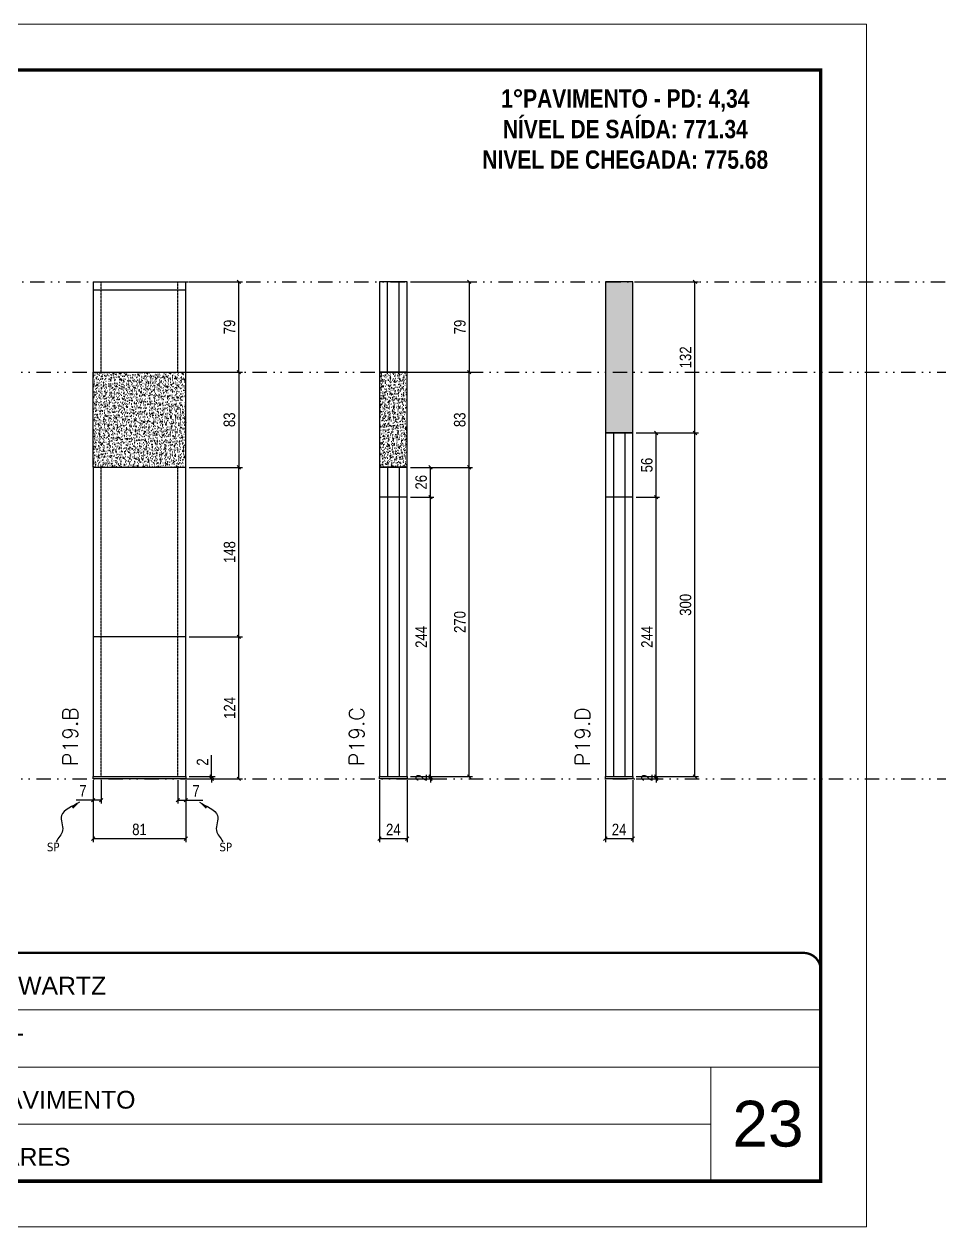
# Model space of a CAD drawing. Extents: x 13770 to 23315, y 867 to 16997.
# Drawn here: x 18319 to 19119, y 10056 to 11106 of the extents above; entities that cross this region are included whole.
import ezdxf

# ---------------------------------------------------------------- set-up
doc = ezdxf.new("R2010")
doc.units = 0
for name, pattern in [('CONTINUO', [0]), ('DASHED', [0.75, 0.5, -0.25]), ('DIVIDE2', [0.625, 0.25, -0.125, 0, -0.125, 0, -0.125]), ('HIDDEN', [0.375, 0.25, -0.125])]:
    doc.linetypes.add(name, pattern=pattern)
for name, color, linetype, lineweight in [('CARIMBO', 255, 'Continuous', 9), ('Folhas', 255, 'Continuous', 9), ('SARRAFO DE PRESSAO', 251, 'DASHED', 9), ('Texto Seção', 7, 'Continuous', 15)]:
    doc.layers.add(name, color=color, linetype=linetype, lineweight=lineweight)
for name, color, linetype in [('COTA', 241, 'Continuous'), ('NOMENCLATURA', 7, 'Continuous'), ('Nível', 160, 'Continuous'), ('Painéis', 200, 'Continuous'), ('SARR_2.2x7', 40, 'Continuous'), ('Sarrafo de Pressão', 42, 'HIDDEN'), ('texto', 7, 'Continuous')]:
    doc.layers.add(name, color=color, linetype=linetype)
doc.styles.add('ARIAL', font='arial.ttf')
doc.styles.add('COTA TECNICA', font='techl___.ttf', dxfattribs={"height": 10})
doc.styles.add('COTA TECNICA-50', font='techl___.ttf', dxfattribs={"height": 10})
doc.styles.add('REGUA-120', font='ROMANS.shx', dxfattribs={"height": 15})
doc.styles.add('ROMANC', font='techb___.ttf', dxfattribs={"height": 2.5})
doc.styles.get("Standard").update_dxf_attribs({"font": 'arial.ttf'})
doc.styles.add('Tecnologia', font='')
doc.styles.get('Tecnologia').set_extended_font_data('Forgotten Futurist')
doc.dimstyles.new('COTA PAINEL-50', dxfattribs={"dimtxt": 10, "dimasz": 3, "dimexe": 3, "dimexo": 3, "dimgap": 3, "dimtad": 1, "dimdec": 1, "dimzin": 12, "dimdsep": 46, "dimtxsty": 'COTA TECNICA-50', "dimblk1": 'OBLIQUE', "dimblk2": 'OBLIQUE', "dimsah": 1, "dimcen": 0.9, "dimclrd": 4, "dimclre": 4, "dimclrt": 240, "dimadec": 1, "dimazin": 3, "dimtfac": 1, "dimtdec": 1, "dimtmove": 0, "dimatfit": 3, "dimfxl": 1, "dimtolj": 1, "dimtzin": 12, "dimarcsym": 0})
doc.dimstyles.new('PAINEL', dxfattribs={"dimtxt": 10, "dimasz": 3, "dimexe": 3, "dimexo": 3, "dimgap": 3, "dimtad": 1, "dimdec": 1, "dimzin": 12, "dimdsep": 46, "dimtxsty": 'COTA TECNICA', "dimblk1": 'OBLIQUE', "dimblk2": 'OBLIQUE', "dimsah": 1, "dimcen": 0.9, "dimclrd": 4, "dimclre": 4, "dimclrt": 240, "dimadec": 1, "dimazin": 3, "dimtfac": 1, "dimtdec": 1, "dimtmove": 0, "dimatfit": 3, "dimfxl": 1, "dimtolj": 1, "dimtzin": 12, "dimarcsym": 0})
doc.dimstyles.get("Standard").update_dxf_attribs({"dimtxt": 0.18, "dimasz": 0.18, "dimexe": 0.18, "dimexo": 0.0625, "dimgap": 0.09, "dimtad": 0, "dimtih": 1, "dimtoh": 1, "dimdec": 4, "dimzin": 0, "dimdsep": 46, "dimtxsty": 'Standard', "dimcen": 0.09, "dimadec": 0, "dimazin": 0, "dimtfac": 1, "dimtdec": 4, "dimtofl": 0, "dimtmove": 0, "dimatfit": 3, "dimfxl": 1, "dimtolj": 1, "dimtzin": 0, "dimarcsym": 0})

# ---------------------------------------------------------------- blocks, each defined once
blk = doc.blocks.new('9999999999')
at = {"color": 30, "linetype": 'CONTINUO'}
for p, q in [((98564.6, 34230.2), (98564.6, 34429.4)), ((98564.6, 34379.6), (99584, 34379.6)), ((98564.6, 34329.8), (99488, 34329.8)), ((99584, 34329.8), (99488, 34329.8)), ((99488, 34329.8), (99488, 34230.2)), ((98564.6, 34280), (99488, 34280))]:
    blk.add_line(p, q, dxfattribs=at)
at = {"color": 30, "linetype": 'CONTINUO', "const_width": 2}
blk.add_lwpolyline([(99584, 34230.2), (99584, 34414.4, 0.414214), (99569, 34429.4), (98229, 34429.4, 0.414214), (98214, 34414.4), (98214, 34245.2, 0.414214), (98229, 34230.2), (99584, 34230.2)], format="xyb", dxfattribs=at)
at = {"layer": 'Folhas'}
blk.add_lwpolyline([(98139, 34190.2), (99624, 34190.2), (99624, 35240.2), (98139, 35240.2)], close=True, dxfattribs=at)
at = {"layer": 'Folhas', "color": 30, "const_width": 3}
blk.add_lwpolyline([(98214, 34230.2), (99584, 34230.2), (99584, 35200.2), (98214, 35200.2)], close=True, dxfattribs=at)
at = {"color": 7, "linetype": 'Continuous', "ltscale": 5, "style": 'ARIAL'}
for s, height, p in [('SCHWARTZ', 15.48, (98837.7, 34393.1)), ('GWT', 15.48, (98837.7, 34343.3)), ('1°PAVIMENTO', 15.483, (98837.7, 34293.5)), ('NOVA SISTEMAS CONSTRUTIVOS', 11.059, (98263.2, 34267.2)), ('PILARES', 15.48, (98837.7, 34243.7))]:
    blk.add_text(s, height=height, dxfattribs=at).set_placement(p)
at = {"layer": 'Folhas', "color": 7, "style": 'Tecnologia', "width": 1.5}
for s, p in [('CLIENTE:', (98573.7, 34397.2)), ('OBRA:', (98573.7, 34347.3)), ('PAVIMENTO:', (98573.7, 34297.5)), ('PROJETO:', (98573.7, 34247.7))]:
    blk.add_text(s, height=14, dxfattribs=at).set_placement(p)
blk = doc.blocks.new('_Oblique')
at = {"color": 0, "linetype": 'ByBlock', "lineweight": -2}
blk.add_line((-0.5, -0.5), (0.5, 0.5), dxfattribs=at)
blk = doc.blocks.new('*D586')
at = {"layer": 'COTA', "color": 4, "lineweight": -2, "transparency": 16777216}
for p, q in [((18379.3, 10445.7), (18379.3, 10391.6)), ((18460.3, 10445.7), (18460.3, 10391.6)), ((18379.3, 10394.6), (18460.3, 10394.6))]:
    blk.add_line(p, q, dxfattribs=at)
at = {"layer": 'Defpoints', "color": 0, "transparency": 16777216}
for p in [(18379.3, 10448.7), (18460.3, 10448.7), (18460.3, 10394.6)]:
    blk.add_point(p, dxfattribs=at)
at = {"layer": 'COTA', "color": 4, "lineweight": -2, "transparency": 16777216, "xscale": 3, "yscale": 3, "zscale": 3, "rotation": 180}
blk.add_blockref('_Oblique', (18379.3, 10394.6), dxfattribs=at)
at = {"layer": 'COTA', "color": 4, "lineweight": -2, "transparency": 16777216, "xscale": 3, "yscale": 3, "zscale": 3}
blk.add_blockref('_Oblique', (18460.3, 10394.6), dxfattribs=at)
at = {"layer": 'COTA', "color": 240, "transparency": 16777216, "insert": (18419.8, 10402.6), "char_height": 10, "attachment_point": 5, "style": 'COTA TECNICA'}
blk.add_mtext('\\A1;81', dxfattribs=at)
blk = doc.blocks.new('*D587')
at = {"layer": 'COTA', "color": 4, "lineweight": -2, "transparency": 16777216}
for p, q in [((18463.3, 10570.7), (18509.6, 10570.7)), ((18506.6, 10446.7), (18506.6, 10570.7)), ((18463.3, 10446.7), (18509.6, 10446.7))]:
    blk.add_line(p, q, dxfattribs=at)
at = {"layer": 'Defpoints', "color": 0, "transparency": 16777216}
for p in [(18460.3, 10570.7), (18506.6, 10570.7), (18460.3, 10446.7)]:
    blk.add_point(p, dxfattribs=at)
at = {"layer": 'COTA', "color": 4, "lineweight": -2, "transparency": 16777216, "xscale": 3, "yscale": 3, "zscale": 3}
for p, rotation in [((18506.6, 10570.7), 90), ((18506.6, 10446.7), 270)]:
    blk.add_blockref('_Oblique', p, dxfattribs=dict(at, rotation=rotation))
at = {"layer": 'COTA', "color": 240, "transparency": 16777216, "insert": (18498.5, 10508.7), "char_height": 10, "attachment_point": 5, "rotation": 90, "style": 'COTA TECNICA-50'}
blk.add_mtext('\\A1;124', dxfattribs=at)
blk = doc.blocks.new('*D588')
at = {"layer": 'COTA', "color": 4, "lineweight": -2, "transparency": 16777216}
for p, q in [((18482.8, 10448.7), (18482.8, 10467.5)), ((18463.3, 10448.7), (18485.8, 10448.7)), ((18482.8, 10446.7), (18482.8, 10448.7)), ((18463.3, 10446.7), (18485.8, 10446.7)), ((18482.8, 10446.7), (18482.8, 10443.7))]:
    blk.add_line(p, q, dxfattribs=at)
at = {"layer": 'Defpoints', "color": 0, "transparency": 16777216}
for p in [(18460.3, 10448.7), (18460.3, 10446.7), (18482.8, 10446.7)]:
    blk.add_point(p, dxfattribs=at)
at = {"layer": 'COTA', "color": 4, "lineweight": -2, "transparency": 16777216, "xscale": 3, "yscale": 3, "zscale": 3}
for p, rotation in [((18482.8, 10448.7), 270), ((18482.8, 10446.7), 90)]:
    blk.add_blockref('_Oblique', p, dxfattribs=dict(at, rotation=rotation))
at = {"layer": 'COTA', "color": 240, "transparency": 16777216, "insert": (18474.8, 10461.5), "char_height": 10, "attachment_point": 5, "rotation": 90, "style": 'COTA TECNICA-50'}
blk.add_mtext('\\A1;2', dxfattribs=at)
blk = doc.blocks.new('*D589')
at = {"layer": 'COTA', "color": 4, "lineweight": -2, "transparency": 16777216}
for p, q in [((18379.3, 10443.7), (18379.3, 10425.2)), ((18386.3, 10445.7), (18386.3, 10425.2)), ((18379.3, 10428.2), (18364.6, 10428.2)), ((18386.3, 10428.2), (18379.3, 10428.2))]:
    blk.add_line(p, q, dxfattribs=at)
at = {"layer": 'Defpoints', "color": 0, "transparency": 16777216}
for p in [(18386.3, 10448.7), (18379.3, 10446.7), (18379.3, 10428.2)]:
    blk.add_point(p, dxfattribs=at)
at = {"layer": 'COTA', "color": 4, "lineweight": -2, "transparency": 16777216, "xscale": 3, "yscale": 3, "zscale": 3, "rotation": 180}
blk.add_blockref('_Oblique', (18379.3, 10428.2), dxfattribs=at)
at = {"layer": 'COTA', "color": 4, "lineweight": -2, "transparency": 16777216, "xscale": 3, "yscale": 3, "zscale": 3}
blk.add_blockref('_Oblique', (18386.3, 10428.2), dxfattribs=at)
at = {"layer": 'COTA', "color": 240, "transparency": 16777216, "insert": (18370.4, 10436.3), "char_height": 10, "attachment_point": 5, "style": 'COTA TECNICA-50'}
blk.add_mtext('\\A1;7', dxfattribs=at)
blk = doc.blocks.new('*D590')
at = {"layer": 'COTA', "color": 4, "lineweight": -2, "transparency": 16777216}
for p, q in [((18453.3, 10445.7), (18453.3, 10425.2)), ((18460.3, 10443.7), (18460.3, 10425.2)), ((18453.3, 10428.2), (18460.3, 10428.2)), ((18460.3, 10428.2), (18475, 10428.2))]:
    blk.add_line(p, q, dxfattribs=at)
at = {"layer": 'Defpoints', "color": 0, "transparency": 16777216}
for p in [(18453.3, 10448.7), (18460.3, 10446.7), (18460.3, 10428.2)]:
    blk.add_point(p, dxfattribs=at)
at = {"layer": 'COTA', "color": 4, "lineweight": -2, "transparency": 16777216, "xscale": 3, "yscale": 3, "zscale": 3, "rotation": 180}
blk.add_blockref('_Oblique', (18453.3, 10428.2), dxfattribs=at)
at = {"layer": 'COTA', "color": 4, "lineweight": -2, "transparency": 16777216, "xscale": 3, "yscale": 3, "zscale": 3}
blk.add_blockref('_Oblique', (18460.3, 10428.2), dxfattribs=at)
at = {"layer": 'COTA', "color": 240, "transparency": 16777216, "insert": (18469.2, 10436.3), "char_height": 10, "attachment_point": 5, "style": 'COTA TECNICA-50'}
blk.add_mtext('\\A1;7', dxfattribs=at)
blk = doc.blocks.new('*D591')
at = {"layer": 'COTA', "color": 4, "lineweight": -2, "transparency": 16777216}
for p, q in [((18463.3, 10718.7), (18509.6, 10718.7)), ((18506.6, 10570.7), (18506.6, 10718.7)), ((18463.3, 10570.7), (18509.6, 10570.7))]:
    blk.add_line(p, q, dxfattribs=at)
at = {"layer": 'Defpoints', "color": 0, "transparency": 16777216}
for p in [(18460.3, 10718.7), (18506.6, 10718.7), (18460.3, 10570.7)]:
    blk.add_point(p, dxfattribs=at)
at = {"layer": 'COTA', "color": 4, "lineweight": -2, "transparency": 16777216, "xscale": 3, "yscale": 3, "zscale": 3}
for p, rotation in [((18506.6, 10718.7), 90), ((18506.6, 10570.7), 270)]:
    blk.add_blockref('_Oblique', p, dxfattribs=dict(at, rotation=rotation))
at = {"layer": 'COTA', "color": 240, "transparency": 16777216, "insert": (18498.5, 10644.7), "char_height": 10, "attachment_point": 5, "rotation": 90, "style": 'COTA TECNICA'}
blk.add_mtext('\\A1;148', dxfattribs=at)
blk = doc.blocks.new('*D592')
at = {"layer": 'COTA', "color": 4, "lineweight": -2, "transparency": 16777216}
for p, q in [((18463.3, 10801.7), (18509.6, 10801.7)), ((18506.6, 10801.7), (18506.6, 10718.7)), ((18463.3, 10718.7), (18509.6, 10718.7))]:
    blk.add_line(p, q, dxfattribs=at)
at = {"layer": 'Defpoints', "color": 0, "transparency": 16777216}
for p in [(18460.3, 10801.7), (18460.3, 10718.7), (18506.6, 10718.7)]:
    blk.add_point(p, dxfattribs=at)
at = {"layer": 'COTA', "color": 4, "lineweight": -2, "transparency": 16777216, "xscale": 3, "yscale": 3, "zscale": 3}
for p, rotation in [((18506.6, 10801.7), 90), ((18506.6, 10718.7), 270)]:
    blk.add_blockref('_Oblique', p, dxfattribs=dict(at, rotation=rotation))
at = {"layer": 'COTA', "color": 240, "transparency": 16777216, "insert": (18498.3, 10760.2), "char_height": 10, "attachment_point": 5, "rotation": 90, "style": 'COTA TECNICA'}
blk.add_mtext('\\A1;83', dxfattribs=at)
blk = doc.blocks.new('*D593')
at = {"layer": 'COTA', "color": 4, "lineweight": -2, "transparency": 16777216}
for p, q in [((18463.3, 10880.7), (18509.6, 10880.7)), ((18506.6, 10801.7), (18506.6, 10880.7)), ((18463.3, 10801.7), (18509.6, 10801.7))]:
    blk.add_line(p, q, dxfattribs=at)
at = {"layer": 'Defpoints', "color": 0, "transparency": 16777216}
for p in [(18460.3, 10880.7), (18506.6, 10880.7), (18460.3, 10801.7)]:
    blk.add_point(p, dxfattribs=at)
at = {"layer": 'COTA', "color": 4, "lineweight": -2, "transparency": 16777216, "xscale": 3, "yscale": 3, "zscale": 3}
for p, rotation in [((18506.6, 10880.7), 90), ((18506.6, 10801.7), 270)]:
    blk.add_blockref('_Oblique', p, dxfattribs=dict(at, rotation=rotation))
at = {"layer": 'COTA', "color": 240, "transparency": 16777216, "insert": (18498.4, 10841.2), "char_height": 10, "attachment_point": 5, "rotation": 90, "style": 'COTA TECNICA'}
blk.add_mtext('\\A1;79', dxfattribs=at)
blk = doc.blocks.new('*D594')
at = {"layer": 'COTA', "color": 4, "lineweight": -2, "transparency": 16777216}
for p, q in [((18629.4, 10445.7), (18629.4, 10391.6)), ((18653.4, 10445.7), (18653.4, 10391.6)), ((18629.4, 10394.6), (18653.4, 10394.6))]:
    blk.add_line(p, q, dxfattribs=at)
at = {"layer": 'Defpoints', "color": 0, "transparency": 16777216}
for p in [(18629.4, 10448.7), (18653.4, 10448.7), (18653.4, 10394.6)]:
    blk.add_point(p, dxfattribs=at)
at = {"layer": 'COTA', "color": 4, "lineweight": -2, "transparency": 16777216, "xscale": 3, "yscale": 3, "zscale": 3, "rotation": 180}
blk.add_blockref('_Oblique', (18629.4, 10394.6), dxfattribs=at)
at = {"layer": 'COTA', "color": 4, "lineweight": -2, "transparency": 16777216, "xscale": 3, "yscale": 3, "zscale": 3}
blk.add_blockref('_Oblique', (18653.4, 10394.6), dxfattribs=at)
at = {"layer": 'COTA', "color": 240, "transparency": 16777216, "insert": (18641.4, 10402.6), "char_height": 10, "attachment_point": 5, "style": 'COTA TECNICA'}
blk.add_mtext('\\A1;24', dxfattribs=at)
blk = doc.blocks.new('*D595')
at = {"layer": 'COTA', "color": 4, "lineweight": -2, "transparency": 16777216}
for p, q in [((18656.4, 10718.7), (18710.6, 10718.7)), ((18707.6, 10448.7), (18707.6, 10718.7)), ((18656.4, 10448.7), (18710.6, 10448.7))]:
    blk.add_line(p, q, dxfattribs=at)
at = {"layer": 'Defpoints', "color": 0, "transparency": 16777216}
for p in [(18653.4, 10718.7), (18707.6, 10718.7), (18653.4, 10448.7)]:
    blk.add_point(p, dxfattribs=at)
at = {"layer": 'COTA', "color": 4, "lineweight": -2, "transparency": 16777216, "xscale": 3, "yscale": 3, "zscale": 3}
for p, rotation in [((18707.6, 10718.7), 90), ((18707.6, 10448.7), 270)]:
    blk.add_blockref('_Oblique', p, dxfattribs=dict(at, rotation=rotation))
at = {"layer": 'COTA', "color": 240, "transparency": 16777216, "insert": (18699.5, 10583.7), "char_height": 10, "attachment_point": 5, "rotation": 90, "style": 'COTA TECNICA'}
blk.add_mtext('\\A1;270', dxfattribs=at)
blk = doc.blocks.new('*D596')
at = {"layer": 'COTA', "color": 4, "lineweight": -2, "transparency": 16777216}
for p, q in [((18656.4, 10448.7), (18676.8, 10448.7)), ((18673.8, 10448.7), (18673.8, 10451.7)), ((18673.8, 10446.7), (18673.8, 10448.7)), ((18656.4, 10446.7), (18676.8, 10446.7)), ((18673.8, 10446.7), (18673.8, 10443.7))]:
    blk.add_line(p, q, dxfattribs=at)
at = {"layer": 'Defpoints', "color": 0, "transparency": 16777216}
for p in [(18653.4, 10448.7), (18673.8, 10448.7), (18653.4, 10446.7)]:
    blk.add_point(p, dxfattribs=at)
at = {"layer": 'COTA', "color": 4, "lineweight": -2, "transparency": 16777216, "xscale": 3, "yscale": 3, "zscale": 3}
for p, rotation in [((18673.8, 10448.7), 270), ((18673.8, 10446.7), 90)]:
    blk.add_blockref('_Oblique', p, dxfattribs=dict(at, rotation=rotation))
at = {"layer": 'COTA', "color": 240, "transparency": 16777216, "insert": (18665.8, 10447.7), "char_height": 10, "attachment_point": 5, "rotation": 90, "style": 'COTA TECNICA-50'}
blk.add_mtext('\\A1;2', dxfattribs=at)
blk = doc.blocks.new('*D597')
at = {"layer": 'COTA', "color": 4, "lineweight": -2, "transparency": 16777216}
for p, q in [((18656.4, 10801.7), (18710.6, 10801.7)), ((18707.6, 10718.7), (18707.6, 10801.7)), ((18656.4, 10718.7), (18710.6, 10718.7))]:
    blk.add_line(p, q, dxfattribs=at)
at = {"layer": 'Defpoints', "color": 0, "transparency": 16777216}
for p in [(18653.4, 10801.7), (18707.6, 10801.7), (18653.4, 10718.7)]:
    blk.add_point(p, dxfattribs=at)
at = {"layer": 'COTA', "color": 4, "lineweight": -2, "transparency": 16777216, "xscale": 3, "yscale": 3, "zscale": 3}
for p, rotation in [((18707.6, 10801.7), 90), ((18707.6, 10718.7), 270)]:
    blk.add_blockref('_Oblique', p, dxfattribs=dict(at, rotation=rotation))
at = {"layer": 'COTA', "color": 240, "transparency": 16777216, "insert": (18699.4, 10760.2), "char_height": 10, "attachment_point": 5, "rotation": 90, "style": 'COTA TECNICA'}
blk.add_mtext('\\A1;83', dxfattribs=at)
blk = doc.blocks.new('*D598')
at = {"layer": 'COTA', "color": 4, "lineweight": -2, "transparency": 16777216}
for p, q in [((18656.4, 10692.7), (18676.8, 10692.7)), ((18673.8, 10448.7), (18673.8, 10692.7)), ((18656.4, 10448.7), (18676.8, 10448.7))]:
    blk.add_line(p, q, dxfattribs=at)
at = {"layer": 'Defpoints', "color": 0, "transparency": 16777216}
for p in [(18653.4, 10692.7), (18673.8, 10692.7), (18653.4, 10448.7)]:
    blk.add_point(p, dxfattribs=at)
at = {"layer": 'COTA', "color": 4, "lineweight": -2, "transparency": 16777216, "xscale": 3, "yscale": 3, "zscale": 3}
for p, rotation in [((18673.8, 10692.7), 90), ((18673.8, 10448.7), 270)]:
    blk.add_blockref('_Oblique', p, dxfattribs=dict(at, rotation=rotation))
at = {"layer": 'COTA', "color": 240, "transparency": 16777216, "insert": (18665.7, 10570.7), "char_height": 10, "attachment_point": 5, "rotation": 90, "style": 'COTA TECNICA'}
blk.add_mtext('\\A1;244', dxfattribs=at)
blk = doc.blocks.new('*D599')
at = {"layer": 'COTA', "color": 4, "lineweight": -2, "transparency": 16777216}
for p, q in [((18656.4, 10718.7), (18676.8, 10718.7)), ((18673.8, 10692.7), (18673.8, 10718.7)), ((18656.4, 10692.7), (18676.8, 10692.7))]:
    blk.add_line(p, q, dxfattribs=at)
at = {"layer": 'Defpoints', "color": 0, "transparency": 16777216}
for p in [(18653.4, 10718.7), (18673.8, 10718.7), (18653.4, 10692.7)]:
    blk.add_point(p, dxfattribs=at)
at = {"layer": 'COTA', "color": 4, "lineweight": -2, "transparency": 16777216, "xscale": 3, "yscale": 3, "zscale": 3}
for p, rotation in [((18673.8, 10718.7), 90), ((18673.8, 10692.7), 270)]:
    blk.add_blockref('_Oblique', p, dxfattribs=dict(at, rotation=rotation))
at = {"layer": 'COTA', "color": 240, "transparency": 16777216, "insert": (18665.7, 10705.7), "char_height": 10, "attachment_point": 5, "rotation": 90, "style": 'COTA TECNICA'}
blk.add_mtext('\\A1;26', dxfattribs=at)
blk = doc.blocks.new('*D600')
at = {"layer": 'COTA', "color": 4, "lineweight": -2, "transparency": 16777216}
for p, q in [((18656.4, 10880.7), (18710.6, 10880.7)), ((18707.6, 10880.7), (18707.6, 10801.7)), ((18656.4, 10801.7), (18710.6, 10801.7))]:
    blk.add_line(p, q, dxfattribs=at)
at = {"layer": 'Defpoints', "color": 0, "transparency": 16777216}
for p in [(18653.4, 10880.7), (18653.4, 10801.7), (18707.6, 10801.7)]:
    blk.add_point(p, dxfattribs=at)
at = {"layer": 'COTA', "color": 4, "lineweight": -2, "transparency": 16777216, "xscale": 3, "yscale": 3, "zscale": 3}
for p, rotation in [((18707.6, 10880.7), 90), ((18707.6, 10801.7), 270)]:
    blk.add_blockref('_Oblique', p, dxfattribs=dict(at, rotation=rotation))
at = {"layer": 'COTA', "color": 240, "transparency": 16777216, "insert": (18699.5, 10841.2), "char_height": 10, "attachment_point": 5, "rotation": 90, "style": 'COTA TECNICA'}
blk.add_mtext('\\A1;79', dxfattribs=at)
blk = doc.blocks.new('*D601')
at = {"layer": 'COTA', "color": 4, "lineweight": -2, "transparency": 16777216}
for p, q in [((18826.5, 10445.7), (18826.5, 10391.6)), ((18850.5, 10445.7), (18850.5, 10391.6)), ((18826.5, 10394.6), (18850.5, 10394.6))]:
    blk.add_line(p, q, dxfattribs=at)
at = {"layer": 'Defpoints', "color": 0, "transparency": 16777216}
for p in [(18826.5, 10448.7), (18850.5, 10448.7), (18850.5, 10394.6)]:
    blk.add_point(p, dxfattribs=at)
at = {"layer": 'COTA', "color": 4, "lineweight": -2, "transparency": 16777216, "xscale": 3, "yscale": 3, "zscale": 3, "rotation": 180}
blk.add_blockref('_Oblique', (18826.5, 10394.6), dxfattribs=at)
at = {"layer": 'COTA', "color": 4, "lineweight": -2, "transparency": 16777216, "xscale": 3, "yscale": 3, "zscale": 3}
blk.add_blockref('_Oblique', (18850.5, 10394.6), dxfattribs=at)
at = {"layer": 'COTA', "color": 240, "transparency": 16777216, "insert": (18838.5, 10402.6), "char_height": 10, "attachment_point": 5, "style": 'COTA TECNICA'}
blk.add_mtext('\\A1;24', dxfattribs=at)
blk = doc.blocks.new('*D602')
at = {"layer": 'COTA', "color": 4, "lineweight": -2, "transparency": 16777216}
for p, q in [((18853.5, 10748.7), (18907.7, 10748.7)), ((18904.7, 10448.7), (18904.7, 10748.7)), ((18853.5, 10448.7), (18907.7, 10448.7))]:
    blk.add_line(p, q, dxfattribs=at)
at = {"layer": 'Defpoints', "color": 0, "transparency": 16777216}
for p in [(18850.5, 10748.7), (18904.7, 10748.7), (18850.5, 10448.7)]:
    blk.add_point(p, dxfattribs=at)
at = {"layer": 'COTA', "color": 4, "lineweight": -2, "transparency": 16777216, "xscale": 3, "yscale": 3, "zscale": 3}
for p, rotation in [((18904.7, 10748.7), 90), ((18904.7, 10448.7), 270)]:
    blk.add_blockref('_Oblique', p, dxfattribs=dict(at, rotation=rotation))
at = {"layer": 'COTA', "color": 240, "transparency": 16777216, "insert": (18896.5, 10598.7), "char_height": 10, "attachment_point": 5, "rotation": 90, "style": 'COTA TECNICA'}
blk.add_mtext('\\A1;300', dxfattribs=at)
blk = doc.blocks.new('*D603')
at = {"layer": 'COTA', "color": 4, "lineweight": -2, "transparency": 16777216}
for p, q in [((18853.5, 10448.7), (18873.8, 10448.7)), ((18870.8, 10448.7), (18870.8, 10451.7)), ((18870.8, 10446.7), (18870.8, 10448.7)), ((18853.5, 10446.7), (18873.8, 10446.7)), ((18870.8, 10446.7), (18870.8, 10443.7))]:
    blk.add_line(p, q, dxfattribs=at)
at = {"layer": 'Defpoints', "color": 0, "transparency": 16777216}
for p in [(18850.5, 10448.7), (18870.8, 10448.7), (18850.5, 10446.7)]:
    blk.add_point(p, dxfattribs=at)
at = {"layer": 'COTA', "color": 4, "lineweight": -2, "transparency": 16777216, "xscale": 3, "yscale": 3, "zscale": 3}
for p, rotation in [((18870.8, 10448.7), 270), ((18870.8, 10446.7), 90)]:
    blk.add_blockref('_Oblique', p, dxfattribs=dict(at, rotation=rotation))
at = {"layer": 'COTA', "color": 240, "transparency": 16777216, "insert": (18862.8, 10447.7), "char_height": 10, "attachment_point": 5, "rotation": 90, "style": 'COTA TECNICA-50'}
blk.add_mtext('\\A1;2', dxfattribs=at)
blk = doc.blocks.new('*D604')
at = {"layer": 'COTA', "color": 4, "lineweight": -2, "transparency": 16777216}
for p, q in [((18853.5, 10880.7), (18907.7, 10880.7)), ((18904.7, 10748.7), (18904.7, 10880.7)), ((18853.5, 10748.7), (18907.7, 10748.7))]:
    blk.add_line(p, q, dxfattribs=at)
at = {"layer": 'Defpoints', "color": 0, "transparency": 16777216}
for p in [(18850.5, 10880.7), (18904.7, 10880.7), (18850.5, 10748.7)]:
    blk.add_point(p, dxfattribs=at)
at = {"layer": 'COTA', "color": 4, "lineweight": -2, "transparency": 16777216, "xscale": 3, "yscale": 3, "zscale": 3}
for p, rotation in [((18904.7, 10880.7), 90), ((18904.7, 10748.7), 270)]:
    blk.add_blockref('_Oblique', p, dxfattribs=dict(at, rotation=rotation))
at = {"layer": 'COTA', "color": 240, "transparency": 16777216, "insert": (18896.5, 10814.7), "char_height": 10, "attachment_point": 5, "rotation": 90, "style": 'COTA TECNICA'}
blk.add_mtext('\\A1;132', dxfattribs=at)
blk = doc.blocks.new('*D605')
at = {"layer": 'COTA', "color": 4, "lineweight": -2, "transparency": 16777216}
for p, q in [((18853.5, 10692.7), (18873.8, 10692.7)), ((18870.8, 10448.7), (18870.8, 10692.7)), ((18853.5, 10448.7), (18873.8, 10448.7))]:
    blk.add_line(p, q, dxfattribs=at)
at = {"layer": 'Defpoints', "color": 0, "transparency": 16777216}
for p in [(18850.5, 10692.7), (18870.8, 10692.7), (18850.5, 10448.7)]:
    blk.add_point(p, dxfattribs=at)
at = {"layer": 'COTA', "color": 4, "lineweight": -2, "transparency": 16777216, "xscale": 3, "yscale": 3, "zscale": 3}
for p, rotation in [((18870.8, 10692.7), 90), ((18870.8, 10448.7), 270)]:
    blk.add_blockref('_Oblique', p, dxfattribs=dict(at, rotation=rotation))
at = {"layer": 'COTA', "color": 240, "transparency": 16777216, "insert": (18862.8, 10570.7), "char_height": 10, "attachment_point": 5, "rotation": 90, "style": 'COTA TECNICA'}
blk.add_mtext('\\A1;244', dxfattribs=at)
blk = doc.blocks.new('*D606')
at = {"layer": 'COTA', "color": 4, "lineweight": -2, "transparency": 16777216}
for p, q in [((18853.5, 10748.7), (18873.8, 10748.7)), ((18870.8, 10692.7), (18870.8, 10748.7)), ((18853.5, 10692.7), (18873.8, 10692.7))]:
    blk.add_line(p, q, dxfattribs=at)
at = {"layer": 'Defpoints', "color": 0, "transparency": 16777216}
for p in [(18850.5, 10748.7), (18870.8, 10748.7), (18850.5, 10692.7)]:
    blk.add_point(p, dxfattribs=at)
at = {"layer": 'COTA', "color": 4, "lineweight": -2, "transparency": 16777216, "xscale": 3, "yscale": 3, "zscale": 3}
for p, rotation in [((18870.8, 10748.7), 90), ((18870.8, 10692.7), 270)]:
    blk.add_blockref('_Oblique', p, dxfattribs=dict(at, rotation=rotation))
at = {"layer": 'COTA', "color": 240, "transparency": 16777216, "insert": (18862.7, 10720.7), "char_height": 10, "attachment_point": 5, "rotation": 90, "style": 'COTA TECNICA'}
blk.add_mtext('\\A1;56', dxfattribs=at)

msp = doc.modelspace()

# ---------------------------------------------------------------- hatches: boundary and pattern name
at = {"layer": 'COTA'}
h = msp.add_hatch(dxfattribs=at)
h.set_pattern_fill('AR-CONC', color=256, scale=0.03)
h.set_pattern_definition([(50, (1556.159, -4515.3004), (5.4655401, -0.4781726), [0.5715, -6.2865]), (355, (1556.159, -4515.3004), (-1.0573026, 5.7317054), [0.4572, -5.0292175]), (100.451445, (1556.614, -4515.3403), (4.4082374, 5.2535326), [0.4857003, -5.3427073]), (46.1842, (1556.159, -4513.7764), (8.1323712, -1.2612698), [0.85725, -9.42975]), (96.635558, (1556.8365, -4513.8815), (7.122124, 7.4227837), [0.7285507, -8.0140682]), (351.18415, (1556.159, -4513.7764), (7.122124, 7.4227837), [0.685799, -7.543792]), (21, (1556.921, -4514.1574), (4.5484317, -3.06795595), [0.5715, -6.2865]), (326, (1556.921, -4514.1574), (1.8540609, 5.525639), [0.4572, -5.0292]), (71.451445, (1557.3, -4514.413), (6.4024926, 2.4576831), [0.4857003, -5.3426981]), (37.5, (1556.1588, -4515.3004), (0.0926581, 2.53665117), [0, -4.96824, 0, -5.1054, 0, -5.04825]), (7.5, (1556.1588, -4515.3004), (2.00458988, 3.00541724), [0, -2.91084, 0, -4.85394, 0, -1.92405]), (327.5, (1554.4595, -4515.3004), (4.06771786, -0.17186232), [0, -1.905, 0, -5.9436, 0, -7.8867]), (317.5, (1553.6975, -4515.3004), (4.44387544, 0.76279473), [0, -2.4765, 0, -3.94716, 0, -5.6007])])
h.paths.add_polyline_path([(18850.49, 10880.73), (18826.49, 10880.73), (18826.49, 10748.73), (18850.49, 10748.73)])
h = msp.add_hatch(dxfattribs=at)
h.set_pattern_fill('AR-CONC', color=256, scale=0.03)
h.set_pattern_definition([(50, (-81.793, 0), (5.4655401, -0.4781726), [0.5715, -6.2865]), (355, (-81.793, 0), (-1.0573026, 5.7317054), [0.4572, -5.0292175]), (100.451445, (-81.3373, -0.04), (4.4082374, 5.2535326), [0.4857003, -5.3427073]), (46.1842, (-81.793, 1.524), (8.1323712, -1.2612698), [0.85725, -9.42975]), (96.635558, (-81.115, 1.419), (7.122124, 7.4227837), [0.7285507, -8.0140682]), (351.18415, (-81.793, 1.524), (7.122124, 7.4227837), [0.685799, -7.543792]), (21, (-81.031, 1.143), (4.5484317, -3.0679559), [0.5715, -6.2865]), (326, (-81.031, 1.143), (1.8540609, 5.525639), [0.4572, -5.0292]), (71.451445, (-80.652, 0.8873), (6.4024926, 2.4576831), [0.4857003, -5.3426981]), (37.5, (-81.7928, 0), (0.0926581, 2.53665117), [0, -4.96824, 0, -5.1054, 0, -5.04825]), (7.5, (-81.7928, 0), (2.00458988, 3.00541724), [0, -2.91084, 0, -4.85394, 0, -1.92405]), (327.5, (-83.492, 0), (4.06771786, -0.17186232), [0, -1.905, 0, -5.9436, 0, -7.8867]), (317.5, (-84.254, 0), (4.44387544, 0.76279473), [0, -2.4765, 0, -3.94716, 0, -5.6007])])
h.paths.add_polyline_path([(18460.31, 10801.73), (18379.31, 10801.73), (18379.31, 10718.73), (18460.31, 10718.73)])
h = msp.add_hatch(dxfattribs=at)
h.set_pattern_fill('AR-CONC', color=256, scale=0.03)
h.set_pattern_definition([(50, (1359.0787, -4594.3004), (5.4655401, -0.4781726), [0.5715, -6.2865]), (355, (1359.0787, -4594.3004), (-1.0573026, 5.7317054), [0.4572, -5.0292175]), (100.451445, (1359.534, -4594.3403), (4.4082374, 5.2535326), [0.4857003, -5.3427073]), (46.1842, (1359.079, -4592.7764), (8.1323712, -1.2612698), [0.85725, -9.42975]), (96.635558, (1359.756, -4592.8815), (7.122124, 7.4227837), [0.7285507, -8.0140682]), (351.18415, (1359.079, -4592.7764), (7.122124, 7.4227837), [0.685799, -7.543792]), (21, (1359.8407, -4593.1574), (4.5484317, -3.06795595), [0.5715, -6.2865]), (326, (1359.8407, -4593.1574), (1.8540609, 5.525639), [0.4572, -5.0292]), (71.451445, (1360.2197, -4593.413), (6.4024926, 2.4576831), [0.4857003, -5.3426981]), (37.5, (1359.0787, -4594.3004), (0.0926581, 2.53665117), [0, -4.96824, 0, -5.1054, 0, -5.04825]), (7.5, (1359.0787, -4594.3004), (2.00458988, 3.00541724), [0, -2.91084, 0, -4.85394, 0, -1.92405]), (327.5, (1357.3794, -4594.3004), (4.06771786, -0.17186232), [0, -1.905, 0, -5.9436, 0, -7.8867]), (317.5, (1356.6174, -4594.3004), (4.44387544, 0.76279473), [0, -2.4765, 0, -3.94716, 0, -5.6007])])
h.paths.add_polyline_path([(18653.41, 10801.73), (18629.41, 10801.73), (18629.41, 10718.73), (18653.41, 10718.73)])

# ---------------------------------------------------------------- linework, layer by layer
for p, q in [((18379.31, 10718.73), (18379.31, 10801.73)), ((18460.31, 10718.73), (18460.31, 10801.73))]:
    msp.add_line(p, q, dxfattribs=at)
at = {"layer": 'COTA', "linetype": 'ByBlock'}
for points in [[(18826.49, 10748.73), (18850.49, 10748.73), (18850.49, 10880.73), (18826.49, 10880.73)], [(18629.41, 10718.73), (18653.41, 10718.73), (18653.41, 10801.73), (18629.41, 10801.73)]]:
    msp.add_lwpolyline(points, close=True, dxfattribs=at)
at = {"layer": 'Nível', "color": 4, "linetype": 'DIVIDE2', "ltscale": 50}
for p, q in [((17569.5, 10880.73), (21112.79, 10880.73)), ((13769.54, 10801.73), (21112.79, 10801.73)), ((13769.54, 10446.73), (21112.79, 10446.73))]:
    msp.add_line(p, q, dxfattribs=at)
at = {"layer": 'Painéis'}
for p, q in [((18379.31, 10880.73), (18379.31, 10801.73)), ((18379.31, 10880.73), (18460.31, 10880.73)), ((18460.31, 10801.73), (18460.31, 10880.73)), ((18379.31, 10801.73), (18460.31, 10801.73)), ((18379.31, 10718.73), (18379.31, 10570.73)), ((18379.31, 10718.73), (18460.31, 10718.73)), ((18460.31, 10570.73), (18460.31, 10718.73)), ((18653.41, 10692.73), (18629.41, 10692.73)), ((18850.49, 10692.73), (18826.49, 10692.73))]:
    msp.add_line(p, q, dxfattribs=at)
for points in [[(18629.41, 10801.73), (18653.41, 10801.73), (18653.41, 10880.73), (18629.41, 10880.73)], [(18826.49, 10448.73), (18850.49, 10448.73), (18850.49, 10748.73), (18826.49, 10748.73)], [(18629.41, 10448.73), (18653.41, 10448.73), (18653.41, 10718.73), (18629.41, 10718.73)], [(18379.31, 10448.73), (18460.31, 10448.73), (18460.31, 10570.73), (18379.31, 10570.73)], [(18379.31, 10448.73), (18460.31, 10448.73), (18460.31, 10446.73), (18379.31, 10446.73)], [(18629.41, 10448.73), (18653.41, 10448.73), (18653.41, 10446.73), (18629.41, 10446.73)], [(18826.49, 10448.73), (18850.49, 10448.73), (18850.49, 10446.73), (18826.49, 10446.73)]]:
    msp.add_lwpolyline(points, close=True, dxfattribs=at)
at = {"layer": 'SARR_2.2x7'}
for p, q in [((18636.41, 10801.73), (18636.41, 10880.73)), ((18646.41, 10801.73), (18646.41, 10880.73)), ((18379.31, 10873.73), (18460.31, 10873.73)), ((18833.49, 10748.73), (18833.49, 10448.73)), ((18843.49, 10748.73), (18843.49, 10448.73)), ((18636.41, 10718.73), (18636.41, 10448.73)), ((18646.41, 10718.73), (18646.41, 10448.73))]:
    msp.add_line(p, q, dxfattribs=at)
at = {"layer": 'Sarrafo de Pressão'}
for p, q in [((18386.31, 10801.73), (18386.31, 10880.73)), ((18453.31, 10801.73), (18453.31, 10880.73)), ((18386.31, 10570.73), (18386.31, 10718.73)), ((18453.31, 10570.73), (18453.31, 10718.73)), ((18386.31, 10448.73), (18386.31, 10570.73)), ((18453.31, 10448.73), (18453.31, 10570.73))]:
    msp.add_line(p, q, dxfattribs=at)

# ---------------------------------------------------------------- block references
at = {"layer": 'SARRAFO DE PRESSAO', "color": 6, "linetype": 'ByBlock'}
msp.add_blockref('9999999999', (-80569.48, -24134.56), dxfattribs=at)

# ---------------------------------------------------------------- texts
at = {"layer": 'CARIMBO', "style": 'ARIAL'}
msp.add_text('23', height=40, dxfattribs=at).set_placement((18937.36, 10125.79))
at = {"layer": 'NOMENCLATURA', "color": 2, "insert": (18843.88, 11048.67), "char_height": 16, "attachment_point": 2, "style": 'ROMANC'}
msp.add_mtext_dynamic_manual_height_columns('1°PAVIMENTO - PD: 4,34\\PNÍVEL DE SAÍDA: 771.34\\PNIVEL DE CHEGADA: 775.68', width=376.0554, gutter_width=1, heights=[0], dxfattribs=at)
at = {"layer": 'texto', "color": 0, "char_height": 7.5, "attachment_point": 5}
for insert in [(18344.53, 10387.24), (18495.09, 10387.24)]:
    msp.add_mtext('{\\fTahoma|b0|i0|c0|p34;\\C4;SP}', dxfattribs=dict(at, insert=insert))
at = {"layer": 'Texto Seção', "char_height": 13, "width": 285.3299, "attachment_point": 7, "rotation": 90, "style": 'REGUA-120'}
for s, insert in [('P19.B', (18365.84, 10457.98)), ('P19.C', (18615.94, 10457.98)), ('P19.D', (18813.02, 10457.98))]:
    msp.add_mtext(s, dxfattribs=dict(at, insert=insert))

# ---------------------------------------------------------------- dimensions: what is measured, and where the dimension line sits
at = {"layer": 'COTA'}
for base, p1, p2, angle, dimstyle, picture, middle in [((18506.55, 10880.73), (18460.31, 10801.73), (18460.31, 10880.73), 90, 'PAINEL', '*D593', (18498.45, 10841.23)), ((18707.61, 10801.73), (18653.41, 10880.73), (18653.41, 10801.73), 90, 'PAINEL', '*D600', (18699.51, 10841.23)), ((18904.69, 10880.73), (18850.49, 10748.73), (18850.49, 10880.73), 90, 'PAINEL', '*D604', (18896.47, 10814.73)), ((18506.55, 10718.73), (18460.31, 10801.73), (18460.31, 10718.73), 90, 'PAINEL', '*D592', (18498.31, 10760.23)), ((18707.61, 10801.73), (18653.41, 10718.73), (18653.41, 10801.73), 90, 'PAINEL', '*D597', (18699.37, 10760.23)), ((18506.55, 10718.73), (18460.31, 10570.73), (18460.31, 10718.73), 90, 'PAINEL', '*D591', (18498.46, 10644.73)), ((18673.76, 10692.73), (18653.41, 10448.73), (18653.41, 10692.73), 90, 'PAINEL', '*D598', (18665.68, 10570.73)), ((18870.84, 10692.73), (18850.49, 10448.73), (18850.49, 10692.73), 90, 'PAINEL', '*D605', (18862.76, 10570.73)), ((18506.55, 10570.73), (18460.31, 10446.73), (18460.31, 10570.73), 90, 'COTA PAINEL-50', '*D587', (18498.48, 10508.73)), ((18379.31, 10428.22), (18386.31, 10448.73), (18379.31, 10446.73), 180, 'COTA PAINEL-50', '*D589', (18370.45, 10436.29))]:
    dim = msp.add_linear_dim(base=base, p1=p1, p2=p2, angle=angle, dimstyle=dimstyle, dxfattribs=at)
    dim.commit()
    dim.dimension.update_dxf_attribs({"geometry": picture, "text_midpoint": middle})
for base, p1, p2, override, picture, middle in [((18904.69, 10748.73), (18850.49, 10448.73), (18850.49, 10748.73), {"dimarcsym": 2}, '*D602', (18896.47, 10598.73)), ((18870.84, 10748.73), (18850.49, 10692.73), (18850.49, 10748.73), {"dimtmove": 1}, '*D606', (18862.73, 10720.73)), ((18707.61, 10718.73), (18653.41, 10448.73), (18653.41, 10718.73), {"dimarcsym": 2}, '*D595', (18699.51, 10583.73)), ((18673.76, 10718.73), (18653.41, 10692.73), (18653.41, 10718.73), {"dimtmove": 1}, '*D599', (18665.65, 10705.73))]:
    dim = msp.add_linear_dim(base=base, p1=p1, p2=p2, angle=90, dimstyle='PAINEL', override=override, dxfattribs=at)
    dim.commit()
    dim.dimension.update_dxf_attribs({"geometry": picture, "text_midpoint": middle})
for base, p1, p2, picture, middle in [((18482.84, 10446.73), (18460.31, 10448.73), (18460.31, 10446.73), '*D588', (18482.84, 10461.47)), ((18673.76, 10448.73), (18653.41, 10446.73), (18653.41, 10448.73), '*D596', (18673.76, 10447.73)), ((18870.84, 10448.73), (18850.49, 10446.73), (18850.49, 10448.73), '*D603', (18870.84, 10447.73))]:
    dim = msp.add_linear_dim(base=base, p1=p1, p2=p2, angle=90, dimstyle='COTA PAINEL-50', dxfattribs=at)
    dim.commit()
    dim.dimension.update_dxf_attribs({"geometry": picture, "text_midpoint": middle, "dimtype": 160})
for base, p1, p2, picture, middle in [((18460.31, 10394.55), (18379.31, 10448.73), (18460.31, 10448.73), '*D586', (18419.81, 10402.65)), ((18653.41, 10394.55), (18629.41, 10448.73), (18653.41, 10448.73), '*D594', (18641.41, 10402.62)), ((18850.49, 10394.55), (18826.49, 10448.73), (18850.49, 10448.73), '*D601', (18838.49, 10402.62))]:
    dim = msp.add_linear_dim(base=base, p1=p1, p2=p2, dimstyle='PAINEL', override={"dimarcsym": 2}, dxfattribs=at)
    dim.commit()
    dim.dimension.update_dxf_attribs({"geometry": picture, "text_midpoint": middle})
dim = msp.add_linear_dim(base=(18460.31, 10428.22), p1=(18453.31, 10448.73), p2=(18460.31, 10446.73), dimstyle='COTA PAINEL-50', dxfattribs=at)
dim.commit()
dim.dimension.update_dxf_attribs({"geometry": '*D590', "text_midpoint": (18469.18, 10436.29)})

# ---------------------------------------------------------------- leaders
at = {"layer": 'COTA', "path_type": 1}
for points in [[(18367.48, 10426.55), (18351.7, 10414.71), (18352.62, 10401.71), (18347.07, 10391.92)], [(18472.14, 10426.55), (18487.93, 10414.71), (18487, 10401.71), (18492.55, 10391.92)]]:
    msp.add_leader(points, dimstyle='Standard', override={"dimasz": 8}, dxfattribs=at)

doc.saveas('drawing.dxf')
